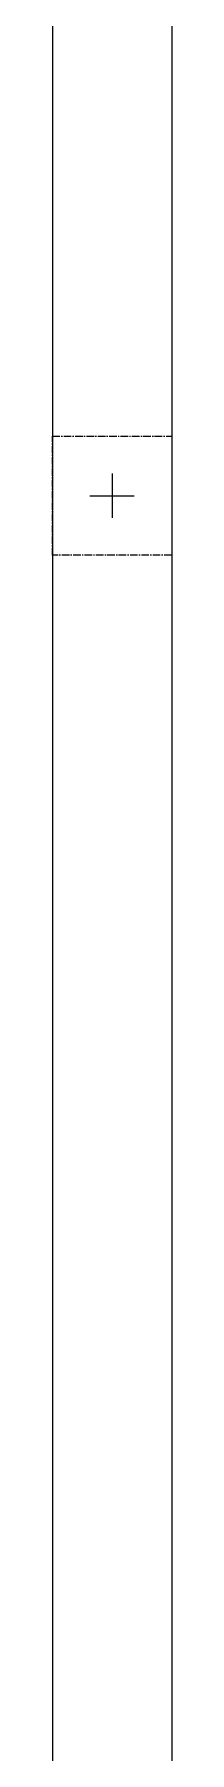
# Model space of a CAD drawing. Header units: millimetres. Extents: x 2519235 to 7246330, y 25937 to 201821.
# Drawn here: x 2744594 to 2744894, y 82011 to 86344 of the extents above; entities that cross this region are included whole.
import ezdxf

# ---------------------------------------------------------------- set-up
doc = ezdxf.new("R2010")
doc.units = ezdxf.units.MM
doc.linetypes.add('Xref-PLAN-106.940$0$CENTER2', pattern=[28.575, 19.05, -3.175, 3.175, -3.175])
doc.layers.get('Defpoints').update_dxf_attribs({"color": 140})
doc.layers.add('Xref-PLAN-106.940$0$_Beam', color=1, linetype='Continuous')
doc.layers.add('Xref-PLAN-106.940$0$_Col-B', color=1, linetype='Xref-PLAN-106.940$0$CENTER2')

# ---------------------------------------------------------------- blocks, each defined once
blk = doc.blocks.new('Xref-PLAN-106.940$0$_C300-300')
blk.add_lwpolyline([(-150, 0), (150, 0), (150, -300), (-150, -300)], close=True)
at = {"layer": 'Defpoints'}
for p, q in [((0, -94.1), (0, -205.9)), ((-55.9, -150), (55.9, -150))]:
    blk.add_line(p, q, dxfattribs=at)
blk = doc.blocks.new('Xref-PLAN-106.940')
at = {"layer": 'Xref-PLAN-106.940$0$_Beam'}
for p, q in [((145669.2, 22958.4), (145669.2, 17298.4)), ((145969.2, 22958.4), (145969.2, 17298.4))]:
    blk.add_line(p, q, dxfattribs=at)
at = {"layer": 'Xref-PLAN-106.940$0$_Col-B'}
blk.add_blockref('Xref-PLAN-106.940$0$_C300-300', (145819.2, 21025.3), dxfattribs=at)
blk = doc.blocks.new('W-1-PP17-ENT1_REV03_20260817-115107_UPPER_ROOF_EXPL')
blk.add_blockref('Xref-PLAN-106.940', (-135619.3, -23258.4))

msp = doc.modelspace()

# ---------------------------------------------------------------- block references
msp.add_blockref('W-1-PP17-ENT1_REV03_20260817-115107_UPPER_ROOF_EXPL', (2734544.161, 87563.69))

doc.saveas('drawing.dxf')
